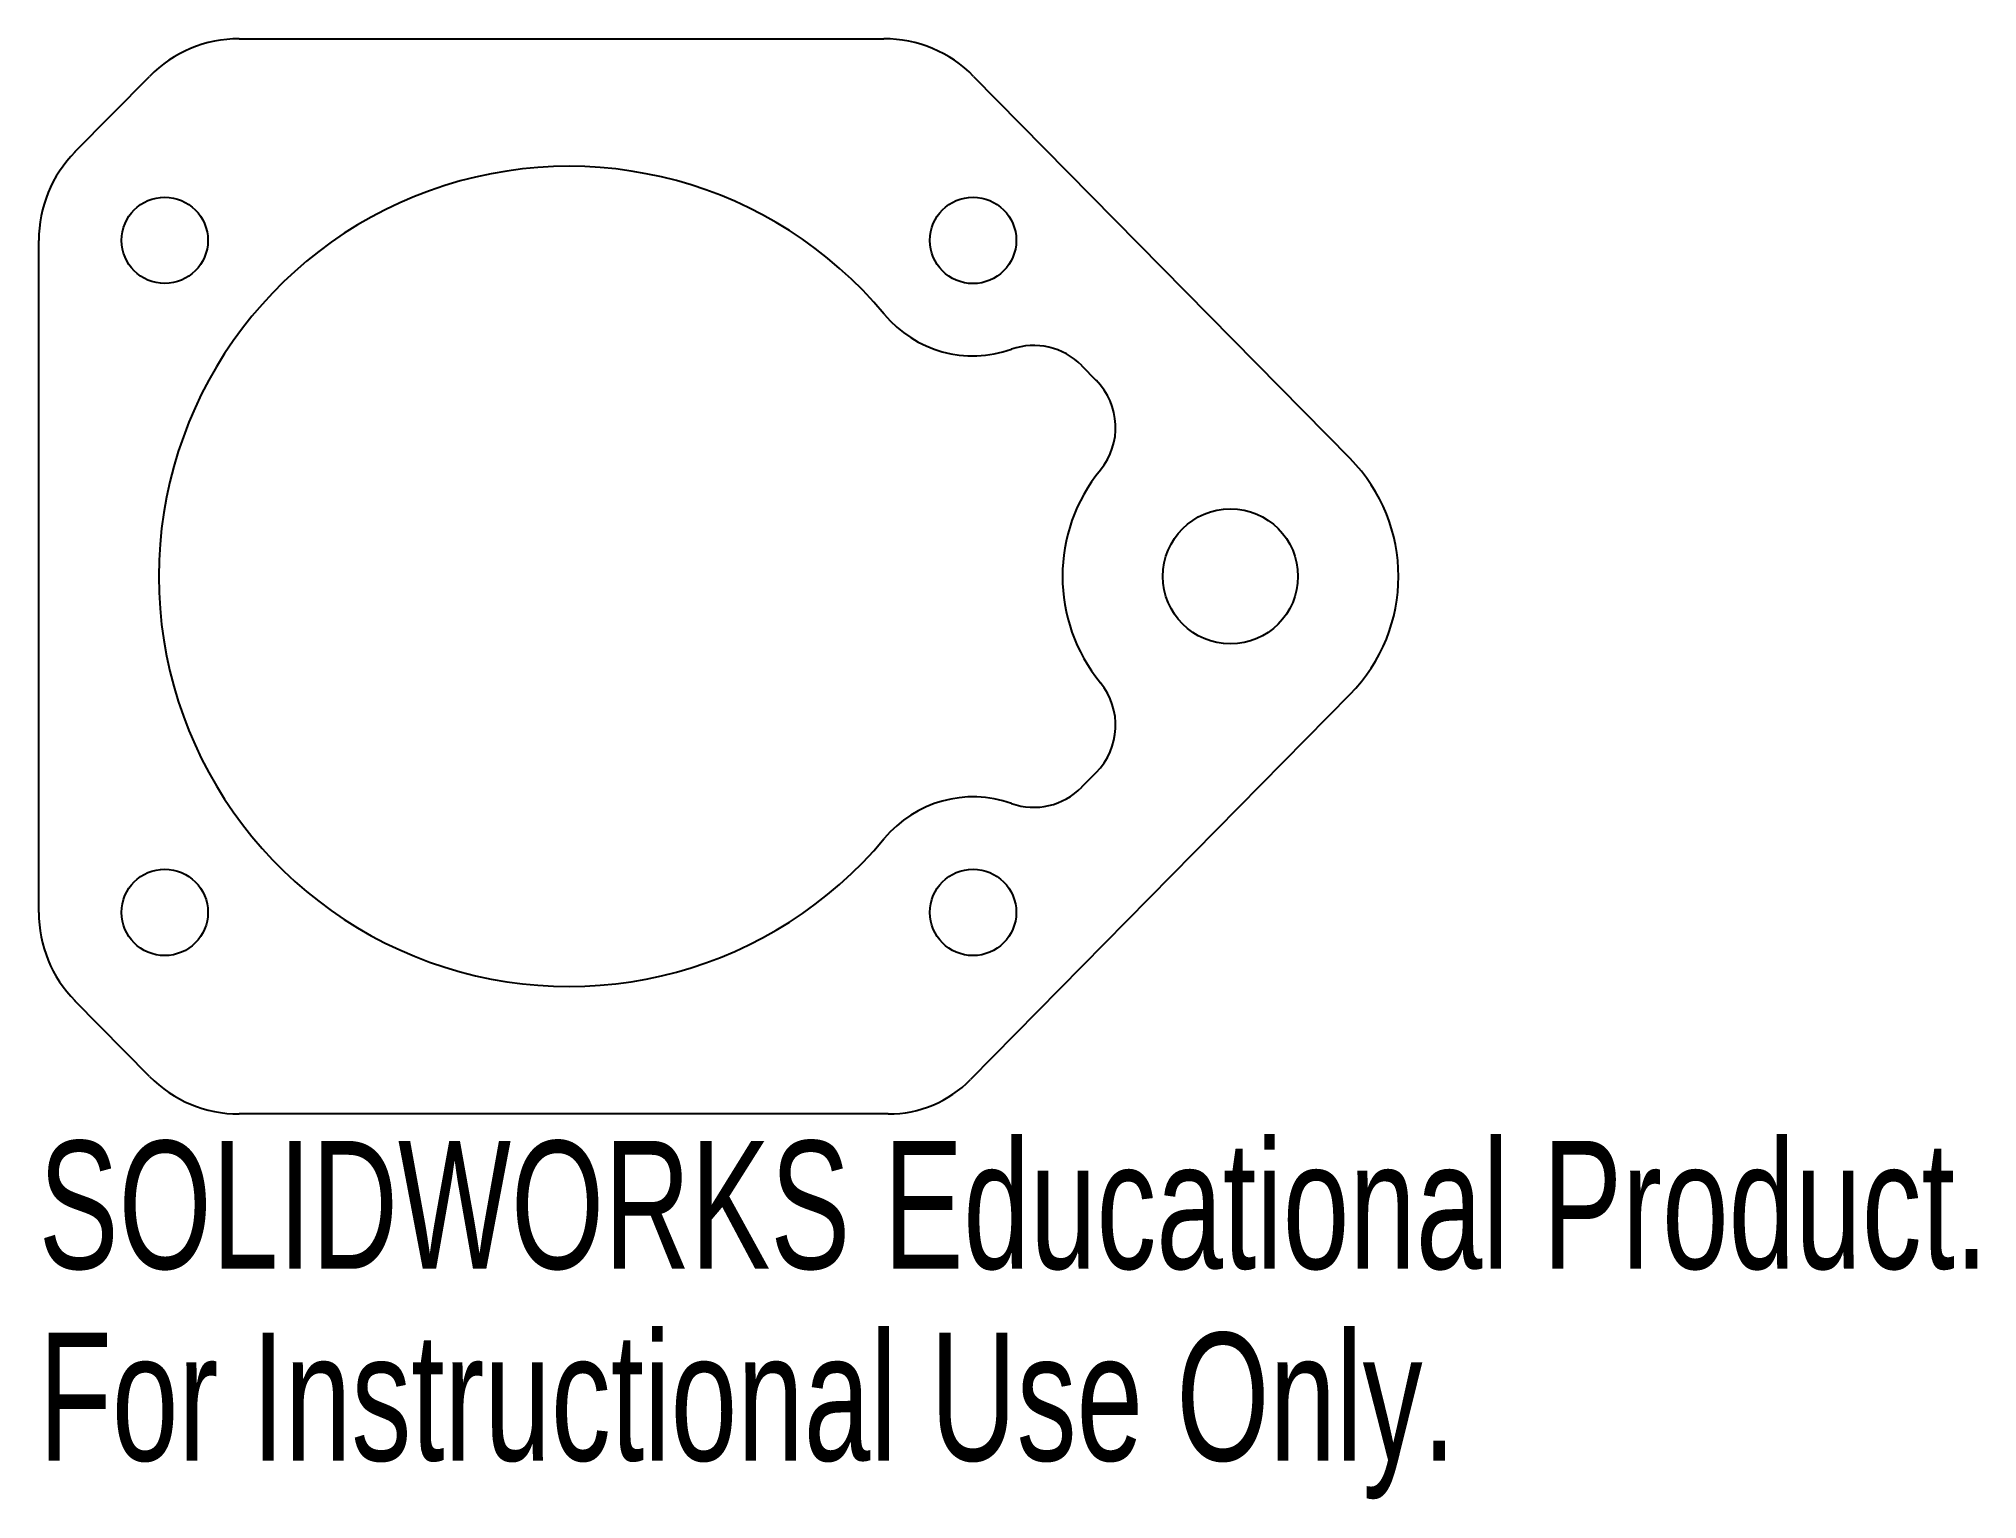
# Model space of a CAD drawing. Header units: inches. Extents: x -1.77 to 1.11, y -1.37 to 0.8.
import ezdxf

# ---------------------------------------------------------------- set-up
doc = ezdxf.new("R2010")
doc.units = ezdxf.units.IN
doc.header["$MEASUREMENT"] = 0
doc.styles.add('SLDTEXTSTYLE0', font='TXT', dxfattribs={"width": 0.7})

msp = doc.modelspace()

# ---------------------------------------------------------------- linework, layer by layer
at = {"color": 7, "linetype": 'Continuous', "lineweight": 25}
for p, q in [((-1.4749, 0.8), (-0.5157, 0.8)), ((-1.7194, 0.6316), (-1.6085, 0.7441)), ((-0.3822, 0.7441), (0.1781, 0.1755)), ((-1.7733, -0.5), (-1.7733, 0.5)), ((-0.2214, 0.3138), (-0.1997, 0.2917)), ((0.1781, -0.1755), (-0.3868, -0.7488)), ((-0.1997, -0.2917), (-0.2214, -0.3138)), ((-1.6085, -0.7441), (-1.7194, -0.6316)), ((-0.5092, -0.8), (-1.4749, -0.8))]:
    msp.add_line(p, q, dxfattribs=at)
for centre, radius in [((-1.5858, 0.5), 0.0642), ((-0.383, 0.5), 0.0643), ((0, 0), 0.1005), ((-1.5858, -0.5), 0.0643), ((-0.383, -0.5), 0.0643)]:
    msp.add_circle(centre, radius, dxfattribs=at)
for centre, radius, start, end in [((-1.4749, 0.6125), 0.1875, 90, 135.425), ((-0.5157, 0.6125), 0.1875, 44.575, 90), ((-1.5858, 0.5), 0.1875, 135.425, 180), ((-0.9844, 0), 0.6102, 39.7393, 320.2607), ((-0.383, 0.5), 0.1719, 219.7393, 289.4061), ((-0.2926, 0.2436), 0.1, 44.575, 109.4061), ((-0.2709, 0.2216), 0.1, 320.7256, 44.575), ((0, 0), 0.25, 315.425, 44.575), ((0, 0), 0.25, 140.7256, 219.2744), ((-0.2709, -0.2216), 0.1, 315.425, 39.2744), ((-0.2926, -0.2436), 0.1, 250.5939, 315.425), ((-0.383, -0.5), 0.1719, 70.5939, 140.2607), ((-1.5858, -0.5), 0.1875, 180, 224.575), ((-1.4749, -0.6125), 0.1875, 224.575, 270), ((-0.5092, -0.6281), 0.1719, 270, 315.425)]:
    msp.add_arc(centre, radius, start, end, dxfattribs=at)

# ---------------------------------------------------------------- texts
at = {"color": 7, "linetype": 'Continuous', "char_height": 0.1903, "attachment_point": 1, "style": 'SLDTEXTSTYLE0'}
for s, insert in [('SOLIDWORKS Educational Product.', (-1.7733, -0.8401)), ('For Instructional Use Only.', (-1.7733, -1.1256))]:
    msp.add_mtext(s, dxfattribs=dict(at, insert=insert))

doc.saveas('drawing.dxf')
